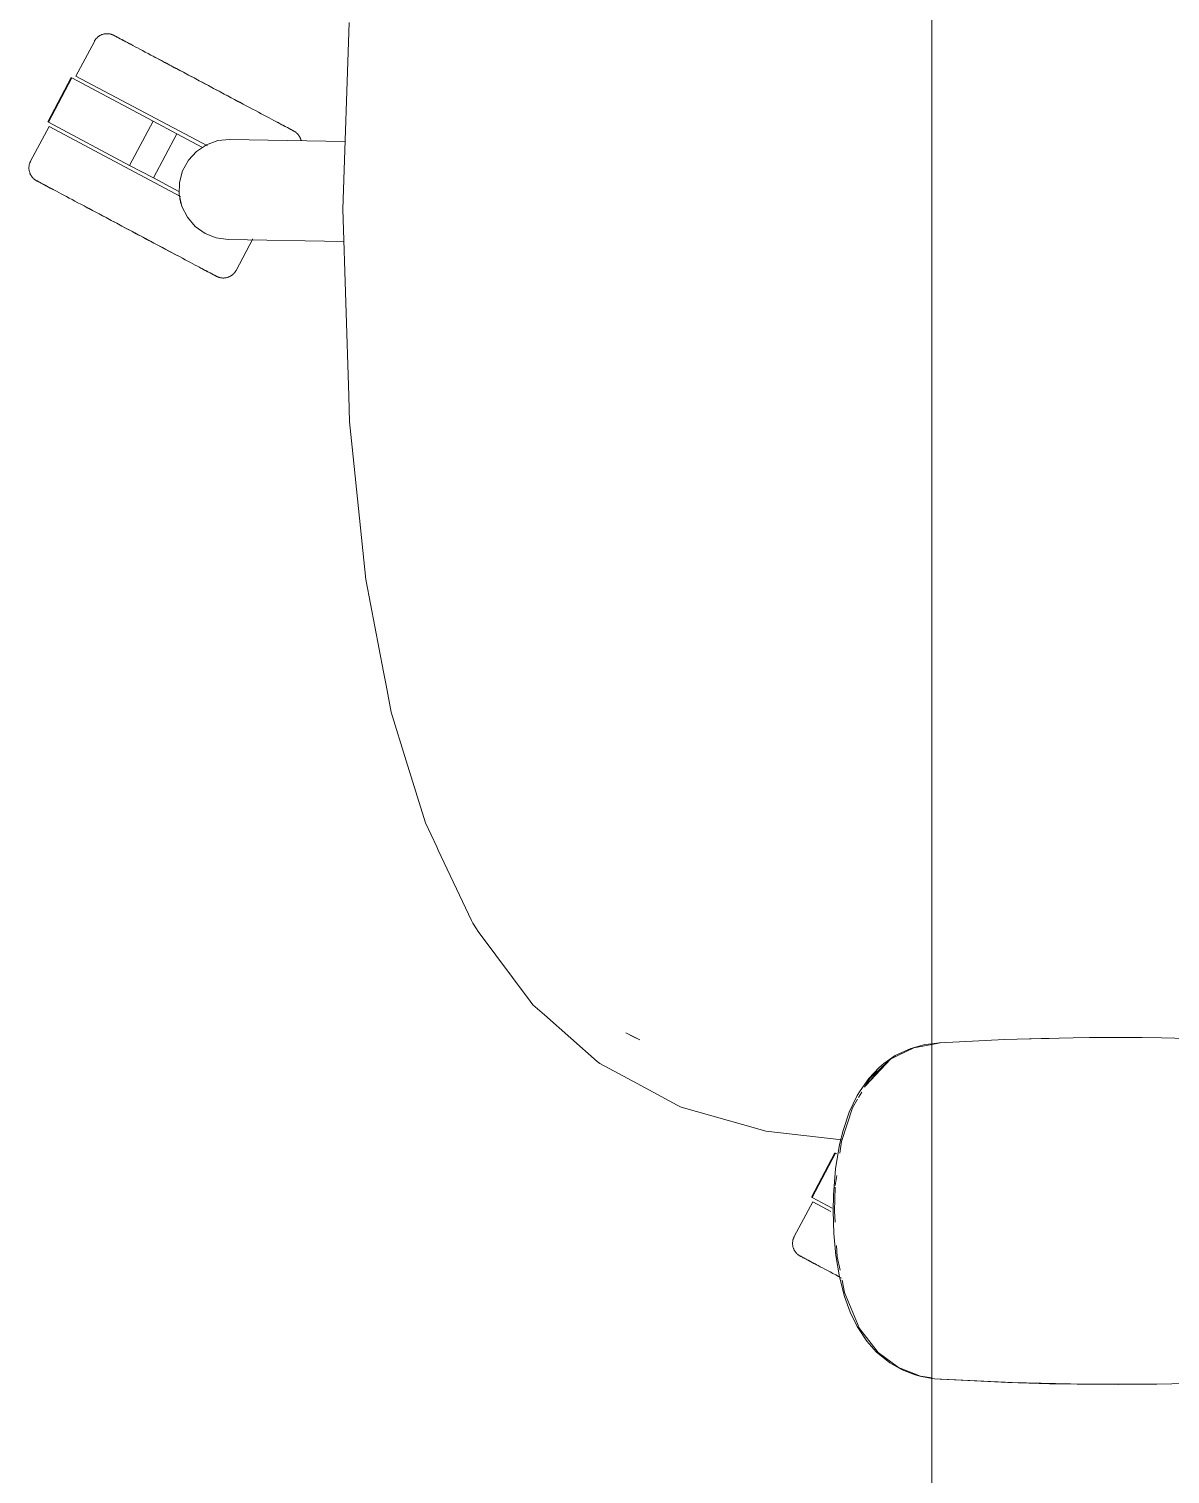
# Model space of a CAD drawing. Header units: millimetres. Extents: x 155927 to 326028, y -36033 to 97293.
# Drawn here: x 217989.6 to 218308.4, y 10066.5 to 10470.4 of the extents above; entities that cross this region are included whole.
import ezdxf

# ---------------------------------------------------------------- set-up
doc = ezdxf.new("R2010")
doc.units = ezdxf.units.MM
doc.header["$MEASUREMENT"] = 0
doc.layers.add('G-IMPT', color=8, linetype='CONTINUOUS', lineweight=9)
doc.layers.add('I-FURN', color=8, linetype='CONTINUOUS', lineweight=9)

msp = doc.modelspace()

# ---------------------------------------------------------------- linework, layer by layer
at = {"layer": 'G-IMPT'}
for p, q in [((218079, 10472.2), (218077.29, 10420.02)), ((218077.29, 10420.02), (218078.91, 10367.86)), ((218078.91, 10367.86), (218079.13, 10360.6)), ((218079.87, 10353.53), (218079.13, 10360.6)), ((218083.69, 10316.54), (218079.87, 10353.53)), ((218083.69, 10316.54), (218083.78, 10316.08)), ((218088.64, 10290.7), (218083.78, 10316.08)), ((218088.64, 10290.7), (218089.35, 10287.03)), ((218090.81, 10279.43), (218089.35, 10287.03)), ((218095, 10265.82), (218090.81, 10279.43)), ((218100.32, 10248.55), (218095, 10265.82)), ((218100.32, 10248.55), (218103.51, 10241.79)), ((218103.94, 10240.87), (218103.51, 10241.79)), ((218113.21, 10221.23), (218103.94, 10240.87)), ((218113.21, 10221.23), (218113.63, 10220.52)), ((218114.57, 10218.94), (218113.63, 10220.52)), ((218115.03, 10218.17), (218114.57, 10218.94)), ((218115.03, 10218.17), (218129.6, 10198.68)), ((218129.6, 10198.68), (218130.33, 10197.71)), ((218133.59, 10194.84), (218130.33, 10197.71)), ((218133.59, 10194.84), (218148.37, 10181.82)), ((218156.34, 10189.84), (218160.23, 10187.89)), ((218156.34, 10189.84), (218158.64, 10188.67)), ((218158.64, 10188.67), (218160.23, 10187.89)), ((218239.9, 10186.55), (218235.95, 10185.49)), ((218236.79, 10185.68), (218241.83, 10186.63)), ((218241.83, 10186.8), (218239.9, 10186.55)), ((218241.83, 10186.63), (218244.13, 10187.05)), ((218243.91, 10187.05), (218241.83, 10186.8)), ((218249.57, 10187.34), (218243.91, 10187.05)), ((218249.57, 10187.34), (218262.13, 10187.95)), ((218265.68, 10188.08), (218262.13, 10187.95)), ((218281.35, 10188.46), (218265.68, 10188.08)), ((218269.08, 10188.13), (218272.4, 10188.28)), ((218274.62, 10188.28), (218272.4, 10188.28)), ((218281.35, 10188.46), (218285.86, 10188.51)), ((218285.86, 10188.51), (218300.57, 10188.5)), ((218306.04, 10188.43), (218300.57, 10188.5)), ((218306.04, 10188.43), (218318.35, 10188.13)), ((218223.39, 10175.09), (218230.29, 10182.48)), ((218224.58, 10177.17), (218230.29, 10182.48)), ((218230.29, 10182.48), (218227.88, 10180.24)), ((218231.62, 10183.5), (218228.4, 10181.3)), ((218232.53, 10183.58), (218230.29, 10182.48)), ((218231.62, 10183.5), (218235.95, 10185.49)), ((218232.53, 10183.58), (218236.79, 10185.68)), ((218148.37, 10181.82), (218149.04, 10181.23)), ((218159.47, 10175.65), (218149.04, 10181.23)), ((218227.08, 10180.16), (218224.21, 10177.12)), ((218224.8, 10176.71), (218227.88, 10180.24)), ((218227.08, 10180.16), (218228.4, 10181.3)), ((218170.71, 10169.64), (218159.47, 10175.65)), ((218224.21, 10177.12), (218221.77, 10173.66)), ((218223.06, 10174.62), (218224.58, 10177.17)), ((218223.39, 10175.09), (218224.67, 10176.56)), ((218218.76, 10167.65), (218220.96, 10172.29)), ((218219.62, 10168.87), (218221.09, 10171.32)), ((218220.96, 10172.29), (218221.77, 10173.66)), ((218221.37, 10171.79), (218222.23, 10173.23)), ((218171.82, 10169.04), (218170.71, 10169.64)), ((218193.17, 10163.04), (218171.82, 10169.04)), ((218216.59, 10159.48), (218219.62, 10168.87)), ((218217.02, 10162.56), (218218.76, 10167.65)), ((218193.17, 10163.04), (218195.43, 10162.4)), ((218216.71, 10159.98), (218195.43, 10162.4)), ((218217.02, 10162.56), (218216.04, 10158.64)), ((218216.04, 10158.64), (218214.92, 10151.88)), ((218216.13, 10156.19), (218216.59, 10159.48)), ((218214.35, 10144.56), (218214.92, 10151.88)), ((218214.85, 10146.73), (218214.63, 10140.05)), ((218214.86, 10147.22), (218215.26, 10150)), ((218214.35, 10144.56), (218214.26, 10140.05)), ((218214.26, 10140.05), (218214.44, 10133.72)), ((218214.82, 10136.95), (218214.63, 10140.05)), ((218215, 10127.57), (218214.44, 10133.72)), ((218215.42, 10127.23), (218215.22, 10130.43)), ((218215, 10127.57), (218216, 10121.63)), ((218216.19, 10123.48), (218215.42, 10127.23)), ((218217.43, 10116.15), (218216, 10121.63)), ((218217.46, 10117.27), (218216.75, 10120.73)), ((218217.43, 10116.15), (218219.02, 10111.82)), ((218217.46, 10117.27), (218219.79, 10111.64)), ((218221, 10107.75), (218219.02, 10111.82)), ((218221.63, 10107.25), (218219.79, 10111.64)), ((218221, 10107.75), (218223.66, 10103.7)), ((218226.84, 10100.46), (218221.63, 10107.25)), ((218223.66, 10103.7), (218226.32, 10100.66)), ((218230.06, 10097.58), (218226.32, 10100.66)), ((218232.47, 10096.29), (218226.84, 10100.46)), ((218233.5, 10095.63), (218230.06, 10097.58)), ((218238.66, 10093.88), (218232.47, 10096.29)), ((218233.5, 10095.63), (218237.14, 10094.23)), ((218238.49, 10093.86), (218237.14, 10094.23)), ((218238.49, 10093.86), (218240.88, 10093.42)), ((218238.66, 10093.88), (218241.83, 10093.4)), ((218242.53, 10093.17), (218240.88, 10093.42)), ((218263.1, 10092.12), (218242.53, 10093.17)), ((218264.31, 10092.08), (218242.53, 10093.17)), ((218242.53, 10093.17), (218244.13, 10093.05)), ((218246.37, 10092.97), (218244.13, 10093.05)), ((218264.31, 10092.08), (218244.13, 10093.05)), ((218284.5, 10091.62), (218263.1, 10092.12)), ((218274.66, 10091.78), (218263.1, 10092.12)), ((218263.1, 10092.12), (218264.31, 10092.08)), ((218284.5, 10091.62), (218264.31, 10092.08)), ((218304.68, 10091.66), (218274.66, 10091.78)), ((218284.5, 10091.62), (218274.66, 10091.78)), ((218274.66, 10091.78), (218293.89, 10091.57)), ((218282.46, 10091.64), (218280.55, 10091.71)), ((218284.61, 10091.66), (218282.46, 10091.64)), ((218304.68, 10091.66), (218284.5, 10091.62)), ((218304.68, 10091.66), (218293.89, 10091.57)), ((218304.68, 10091.66), (218313.1, 10091.83))]:
    msp.add_line(p, q, dxfattribs=at)
at = {"layer": 'I-FURN'}
for p, q in [((218241.83, 9375.6), (218241.83, 10975.6)), ((218241.83, 10975.6), (218241.83, 9375.6)), ((218007.84, 10466.95), (218002.69, 10457.26)), ((218007.84, 10466.95), (218007.92, 10467.09)), ((218007.92, 10467.09), (218008, 10467.23)), ((218008, 10467.23), (218008.09, 10467.36)), ((218008.09, 10467.36), (218008.19, 10467.49)), ((218008.19, 10467.49), (218008.29, 10467.62)), ((218008.29, 10467.62), (218008.39, 10467.74)), ((218008.39, 10467.74), (218008.5, 10467.86)), ((218008.5, 10467.86), (218008.62, 10467.97)), ((218008.62, 10467.97), (218008.74, 10468.08)), ((218008.74, 10468.08), (218008.86, 10468.19)), ((218008.86, 10468.19), (218008.99, 10468.29)), ((218008.99, 10468.29), (218009.12, 10468.38)), ((218009.12, 10468.38), (218009.25, 10468.47)), ((218009.25, 10468.47), (218009.39, 10468.55)), ((218009.39, 10468.55), (218009.53, 10468.63)), ((218009.53, 10468.63), (218009.68, 10468.7)), ((218009.68, 10468.7), (218009.82, 10468.77)), ((218009.82, 10468.77), (218009.97, 10468.83)), ((218009.97, 10468.83), (218010.12, 10468.88)), ((218010.12, 10468.88), (218010.28, 10468.93)), ((218010.28, 10468.93), (218010.43, 10468.97)), ((218010.43, 10468.97), (218010.59, 10469.01)), ((218010.59, 10469.01), (218010.75, 10469.04)), ((218010.75, 10469.04), (218010.91, 10469.06)), ((218010.91, 10469.06), (218011.07, 10469.07)), ((218011.07, 10469.07), (218011.23, 10469.08)), ((218011.23, 10469.08), (218011.39, 10469.09)), ((218011.39, 10469.09), (218011.55, 10469.09)), ((218011.55, 10469.09), (218011.71, 10469.08)), ((218011.71, 10469.08), (218011.87, 10469.06)), ((218011.87, 10469.06), (218012.03, 10469.04)), ((218012.03, 10469.04), (218012.19, 10469.01)), ((218012.19, 10469.01), (218012.35, 10468.97)), ((218012.35, 10468.97), (218012.51, 10468.93)), ((218012.51, 10468.93), (218012.66, 10468.89)), ((218012.66, 10468.89), (218012.81, 10468.83)), ((218012.81, 10468.83), (218012.96, 10468.77)), ((218012.96, 10468.77), (218013.11, 10468.71)), ((218013.11, 10468.71), (218013.25, 10468.64)), ((218013.25, 10468.64), (218013.29, 10468.62)), ((218013.29, 10468.62), (218013.31, 10468.61)), ((218013.3, 10468.61), (218013.29, 10468.62)), ((218013.34, 10468.59), (218013.3, 10468.61)), ((218013.31, 10468.61), (218013.37, 10468.57)), ((218013.42, 10468.55), (218013.34, 10468.59)), ((218013.37, 10468.57), (218013.47, 10468.52)), ((218013.54, 10468.48), (218013.42, 10468.55)), ((218013.47, 10468.52), (218013.61, 10468.45)), ((218013.71, 10468.4), (218013.54, 10468.48)), ((218013.61, 10468.45), (218013.79, 10468.35)), ((218013.91, 10468.29), (218013.71, 10468.4)), ((218013.79, 10468.35), (218014.01, 10468.23)), ((218014.15, 10468.16), (218013.91, 10468.29)), ((218014.01, 10468.23), (218014.27, 10468.1)), ((218014.43, 10468.01), (218014.15, 10468.16)), ((218014.27, 10468.1), (218014.57, 10467.94)), ((218014.74, 10467.84), (218014.43, 10468.01)), ((218014.57, 10467.94), (218014.9, 10467.76)), ((218015.1, 10467.66), (218014.74, 10467.84)), ((218014.9, 10467.76), (218015.28, 10467.56)), ((218015.49, 10467.45), (218015.1, 10467.66)), ((218015.28, 10467.56), (218015.69, 10467.34)), ((218015.92, 10467.22), (218015.49, 10467.45)), ((218015.69, 10467.34), (218016.13, 10467.11)), ((218016.39, 10466.97), (218015.92, 10467.22)), ((218016.13, 10467.11), (218016.61, 10466.85)), ((218016.89, 10466.7), (218016.39, 10466.97)), ((218016.61, 10466.85), (218017.13, 10466.58)), ((218017.43, 10466.42), (218016.89, 10466.7)), ((218017.13, 10466.58), (218017.68, 10466.28)), ((218017.99, 10466.12), (218017.43, 10466.42)), ((218017.68, 10466.28), (218018.27, 10465.97)), ((218018.6, 10465.8), (218017.99, 10466.12)), ((218019.23, 10465.46), (218018.6, 10465.8)), ((218019.89, 10465.11), (218019.23, 10465.46)), ((218020.59, 10464.74), (218019.89, 10465.11)), ((218021.31, 10464.35), (218020.59, 10464.74)), ((218022.06, 10463.96), (218021.31, 10464.35)), ((218022.84, 10463.54), (218022.06, 10463.96)), ((218023.64, 10463.12), (218022.84, 10463.54)), ((218024.46, 10462.68), (218023.64, 10463.12)), ((218024.23, 10462.8), (218024.85, 10462.47)), ((218025.31, 10462.23), (218024.46, 10462.68)), ((218024.85, 10462.47), (218025.7, 10462.02)), ((218026.18, 10461.77), (218025.31, 10462.23)), ((218025.7, 10462.02), (218026.58, 10461.55)), ((218027.06, 10461.29), (218026.18, 10461.77)), ((218026.58, 10461.55), (218027.48, 10461.07)), ((218027.97, 10460.81), (218027.06, 10461.29)), ((218027.48, 10461.07), (218028.39, 10460.59)), ((218039.44, 10437.72), (218002.69, 10457.26)), ((218028.89, 10460.32), (218027.97, 10460.81)), ((218028.39, 10460.59), (218029.32, 10460.09)), ((218029.83, 10459.82), (218028.89, 10460.32)), ((218029.32, 10460.09), (218030.27, 10459.59)), ((218030.78, 10459.32), (218029.83, 10459.82)), ((218030.27, 10459.59), (218031.22, 10459.08)), ((218031.74, 10458.81), (218030.78, 10459.32)), ((218031.22, 10459.08), (218032.19, 10458.57)), ((218032.72, 10458.29), (218031.74, 10458.81)), ((218032.19, 10458.57), (218033.17, 10458.05)), ((218033.7, 10457.76), (218032.72, 10458.29)), ((218033.17, 10458.05), (218034.16, 10457.52)), ((218034.69, 10457.24), (218033.7, 10457.76)), ((218034.16, 10457.52), (218035.15, 10456.99)), ((218035.69, 10456.71), (218034.69, 10457.24)), ((218001.4, 10456.82), (217994.83, 10444.46)), ((217995, 10444.37), (218001.57, 10456.73)), ((218001.57, 10456.73), (218024.28, 10444.65)), ((218035.15, 10456.99), (218036.15, 10456.46)), ((218036.69, 10456.18), (218035.69, 10456.71)), ((218036.15, 10456.46), (218037.15, 10455.93)), ((218037.7, 10455.64), (218036.69, 10456.18)), ((218037.15, 10455.93), (218038.16, 10455.4)), ((218038.7, 10455.11), (218037.7, 10455.64)), ((218038.16, 10455.4), (218039.16, 10454.86)), ((218039.71, 10454.57), (218038.7, 10455.11)), ((218039.16, 10454.86), (218040.17, 10454.33)), ((218040.71, 10454.04), (218039.71, 10454.57)), ((218040.17, 10454.33), (218041.17, 10453.79)), ((218041.71, 10453.51), (218040.71, 10454.04)), ((218041.17, 10453.79), (218042.17, 10453.26)), ((218042.7, 10452.98), (218041.71, 10453.51)), ((218042.17, 10453.26), (218043.16, 10452.74)), ((218043.69, 10452.45), (218042.7, 10452.98)), ((218043.16, 10452.74), (218044.14, 10452.21)), ((218044.67, 10451.93), (218043.69, 10452.45)), ((218044.14, 10452.21), (218045.12, 10451.7)), ((218045.64, 10451.42), (218044.67, 10451.93)), ((218045.12, 10451.7), (218046.08, 10451.18)), ((218046.59, 10450.91), (218045.64, 10451.42)), ((218046.08, 10451.18), (218047.03, 10450.68)), ((218047.54, 10450.41), (218046.59, 10450.91)), ((218047.03, 10450.68), (218047.97, 10450.18)), ((218048.47, 10449.91), (218047.54, 10450.41)), ((218047.97, 10450.18), (218048.89, 10449.69)), ((218049.38, 10449.43), (218048.47, 10449.91)), ((218048.89, 10449.69), (218049.8, 10449.21)), ((218050.28, 10448.95), (218049.38, 10449.43)), ((218051.15, 10448.48), (218050.28, 10448.95)), ((218052.01, 10448.03), (218051.15, 10448.48)), ((218052.85, 10447.59), (218052.01, 10448.03)), ((218053.66, 10447.15), (218052.85, 10447.59)), ((218054.45, 10446.73), (218053.66, 10447.15)), ((218055.21, 10446.33), (218054.45, 10446.73)), ((218055.94, 10445.94), (218055.21, 10446.33)), ((218056.65, 10445.56), (218055.94, 10445.94)), ((218057.33, 10445.2), (218056.65, 10445.56)), ((218057.98, 10444.86), (218057.33, 10445.2)), ((217995.18, 10443.14), (217990.03, 10433.45)), ((218017.7, 10432.29), (217995, 10444.37)), ((218031.9, 10423.61), (217995.18, 10443.14)), ((218017.7, 10432.29), (218024.28, 10444.65)), ((218024.28, 10444.65), (218030.92, 10441.12)), ((218024.35, 10428.76), (218030.92, 10441.12)), ((218030.92, 10441.12), (218038.06, 10437.32)), ((218058.59, 10444.53), (218057.98, 10444.86)), ((218059.18, 10444.22), (218058.59, 10444.53)), ((218058.86, 10444.39), (218059.43, 10444.08)), ((218059.73, 10443.93), (218059.18, 10444.22)), ((218059.43, 10444.08), (218059.97, 10443.8)), ((218060.24, 10443.65), (218059.73, 10443.93)), ((218059.97, 10443.8), (218060.47, 10443.53)), ((218060.73, 10443.4), (218060.24, 10443.65)), ((218060.47, 10443.53), (218060.94, 10443.28)), ((218061.17, 10443.16), (218060.73, 10443.4)), ((218060.94, 10443.28), (218061.37, 10443.06)), ((218061.58, 10442.94), (218061.17, 10443.16)), ((218061.37, 10443.06), (218061.76, 10442.85)), ((218061.96, 10442.74), (218061.58, 10442.94)), ((218061.76, 10442.85), (218062.11, 10442.66)), ((218062.29, 10442.56), (218061.96, 10442.74)), ((218062.11, 10442.66), (218062.43, 10442.49)), ((218062.59, 10442.41), (218062.29, 10442.56)), ((218062.43, 10442.49), (218062.71, 10442.34)), ((218062.85, 10442.27), (218062.59, 10442.41)), ((218062.71, 10442.34), (218062.95, 10442.21)), ((218063.07, 10442.15), (218062.85, 10442.27)), ((218062.95, 10442.21), (218063.15, 10442.11)), ((218063.25, 10442.06), (218063.07, 10442.15)), ((218063.15, 10442.11), (218063.32, 10442.02)), ((218063.39, 10441.98), (218063.25, 10442.06)), ((218063.32, 10442.02), (218063.44, 10441.95)), ((218063.49, 10441.93), (218063.39, 10441.98)), ((218063.44, 10441.95), (218063.52, 10441.91)), ((218063.55, 10441.9), (218063.49, 10441.93)), ((218063.52, 10441.91), (218063.56, 10441.89)), ((218063.57, 10441.89), (218063.55, 10441.9)), ((218063.56, 10441.89), (218063.57, 10441.89)), ((218063.57, 10441.89), (218063.71, 10441.81)), ((218063.71, 10441.81), (218063.85, 10441.72)), ((218063.85, 10441.72), (218063.98, 10441.63)), ((218063.98, 10441.63), (218064.11, 10441.54)), ((218064.11, 10441.54), (218064.24, 10441.44)), ((218064.24, 10441.44), (218064.36, 10441.33)), ((218064.36, 10441.33), (218064.48, 10441.22)), ((218064.48, 10441.22), (218064.59, 10441.11)), ((218064.59, 10441.11), (218064.7, 10440.99)), ((218064.7, 10440.99), (218064.8, 10440.87)), ((218036.38, 10436.18), (218039.19, 10438.05)), ((218039.19, 10438.05), (218042.37, 10439.19)), ((218042.37, 10439.19), (218045.72, 10439.54)), ((218045.72, 10439.54), (218077.91, 10438.98)), ((218064.8, 10440.87), (218064.9, 10440.74)), ((218064.9, 10440.74), (218065, 10440.61)), ((218065, 10440.61), (218065.08, 10440.47)), ((218065.08, 10440.47), (218065.17, 10440.34)), ((218065.17, 10440.34), (218065.25, 10440.2)), ((218065.25, 10440.2), (218065.32, 10440.05)), ((218065.32, 10440.05), (218065.38, 10439.9)), ((218065.38, 10439.9), (218065.44, 10439.75)), ((218065.44, 10439.75), (218065.5, 10439.6)), ((218065.5, 10439.6), (218065.55, 10439.45)), ((218065.55, 10439.45), (218065.59, 10439.29)), ((218065.59, 10439.29), (218065.62, 10439.14)), ((217989.71, 10432.67), (217989.76, 10432.82)), ((217989.76, 10432.82), (217989.81, 10432.97)), ((217989.81, 10432.97), (217989.87, 10433.12)), ((217989.87, 10433.12), (217989.94, 10433.27)), ((217989.94, 10433.27), (217990.01, 10433.41)), ((217990.01, 10433.41), (217990.03, 10433.45)), ((218032.48, 10430.74), (218034.1, 10433.7)), ((218034.1, 10433.7), (218036.38, 10436.18)), ((217989.56, 10431.71), (217989.57, 10431.87)), ((217989.56, 10431.55), (217989.56, 10431.71)), ((217989.56, 10431.39), (217989.56, 10431.55)), ((217989.57, 10431.23), (217989.56, 10431.39)), ((217989.57, 10431.87), (217989.59, 10432.03)), ((217989.59, 10431.07), (217989.57, 10431.23)), ((217989.59, 10432.03), (217989.61, 10432.19)), ((217989.61, 10430.91), (217989.59, 10431.07)), ((217989.61, 10432.19), (217989.64, 10432.35)), ((217989.64, 10430.75), (217989.61, 10430.91)), ((217989.64, 10432.35), (217989.67, 10432.51)), ((217989.68, 10430.59), (217989.64, 10430.75)), ((217989.67, 10432.51), (217989.71, 10432.67)), ((217989.72, 10430.44), (217989.68, 10430.59)), ((217989.77, 10430.28), (217989.72, 10430.44)), ((217989.82, 10430.13), (217989.77, 10430.28)), ((217989.88, 10429.98), (217989.82, 10430.13)), ((217989.95, 10429.84), (217989.88, 10429.98)), ((217990.02, 10429.69), (217989.95, 10429.84)), ((217990.1, 10429.55), (217990.02, 10429.69)), ((217990.18, 10429.41), (217990.1, 10429.55)), ((217990.27, 10429.28), (217990.18, 10429.41)), ((217990.36, 10429.15), (217990.27, 10429.28)), ((217990.46, 10429.02), (217990.36, 10429.15)), ((217990.56, 10428.9), (217990.46, 10429.02)), ((217990.67, 10428.78), (217990.56, 10428.9)), ((217990.79, 10428.66), (217990.67, 10428.78)), ((218024.35, 10428.76), (218017.7, 10432.29)), ((218031.49, 10424.96), (218024.35, 10428.76)), ((218031.62, 10427.48), (218032.48, 10430.74)), ((217990.9, 10428.55), (217990.79, 10428.66)), ((217991.03, 10428.45), (217990.9, 10428.55)), ((217991.15, 10428.35), (217991.03, 10428.45)), ((217991.28, 10428.25), (217991.15, 10428.35)), ((217991.42, 10428.16), (217991.28, 10428.25)), ((217991.56, 10428.08), (217991.42, 10428.16)), ((217991.7, 10428), (217991.56, 10428.08)), ((217991.74, 10427.98), (217991.7, 10428)), ((217991.7, 10428), (217991.7, 10428)), ((217991.7, 10428), (217991.72, 10427.99)), ((217991.72, 10427.99), (217991.78, 10427.96)), ((217991.83, 10427.93), (217991.74, 10427.98)), ((217991.78, 10427.96), (217991.88, 10427.9)), ((217991.95, 10427.87), (217991.83, 10427.93)), ((217991.88, 10427.9), (217992.02, 10427.83)), ((217992.11, 10427.78), (217991.95, 10427.87)), ((217992.02, 10427.83), (217992.2, 10427.73)), ((217992.31, 10427.67), (217992.11, 10427.78)), ((217992.2, 10427.73), (217992.42, 10427.62)), ((217992.55, 10427.55), (217992.31, 10427.67)), ((217992.42, 10427.62), (217992.68, 10427.48)), ((217992.83, 10427.4), (217992.55, 10427.55)), ((217992.68, 10427.48), (217992.97, 10427.32)), ((217993.15, 10427.23), (217992.83, 10427.4)), ((217992.97, 10427.32), (217993.31, 10427.14)), ((217993.5, 10427.04), (217993.15, 10427.23)), ((217993.31, 10427.14), (217993.68, 10426.95)), ((217993.9, 10426.83), (217993.5, 10427.04)), ((217993.68, 10426.95), (217994.09, 10426.73)), ((217994.33, 10426.6), (217993.9, 10426.83)), ((217994.09, 10426.73), (217994.54, 10426.49)), ((217994.79, 10426.35), (217994.33, 10426.6)), ((217994.54, 10426.49), (217995.02, 10426.23)), ((217995.29, 10426.09), (217994.79, 10426.35)), ((217995.02, 10426.23), (217995.54, 10425.96)), ((217995.83, 10425.8), (217995.29, 10426.09)), ((217995.54, 10425.96), (217996.09, 10425.67)), ((217996.4, 10425.5), (217995.83, 10425.8)), ((217996.09, 10425.67), (217996.67, 10425.36)), ((217996.67, 10425.36), (217997.29, 10425.03)), ((217997.29, 10425.03), (217997.94, 10424.68)), ((218031.56, 10424.11), (218031.62, 10427.48)), ((217997.94, 10424.68), (217998.61, 10424.32)), ((217998.61, 10424.32), (217999.32, 10423.95)), ((217999.32, 10423.95), (218000.06, 10423.56)), ((218000.06, 10423.56), (218000.82, 10423.15)), ((218000.82, 10423.15), (218001.61, 10422.73)), ((218001.61, 10422.73), (218002.42, 10422.3)), ((218002.42, 10422.3), (218003.25, 10421.86)), ((218003.25, 10421.86), (218004.11, 10421.4)), ((218004.11, 10421.4), (218004.99, 10420.94)), ((218004.99, 10420.94), (218005.88, 10420.46)), ((218006.37, 10420.2), (218005.47, 10420.68)), ((218032.31, 10420.82), (218031.56, 10424.11)), ((218033.82, 10417.8), (218032.31, 10420.82)), ((218005.88, 10420.46), (218006.8, 10419.97)), ((218007.3, 10419.71), (218006.37, 10420.2)), ((218006.8, 10419.97), (218007.73, 10419.48)), ((218008.23, 10419.21), (218007.3, 10419.71)), ((218007.73, 10419.48), (218008.67, 10418.98)), ((218009.18, 10418.7), (218008.23, 10419.21)), ((218008.67, 10418.98), (218009.63, 10418.47)), ((218010.15, 10418.19), (218009.18, 10418.7)), ((218009.63, 10418.47), (218010.6, 10417.95)), ((218011.12, 10417.67), (218010.15, 10418.19)), ((218010.6, 10417.95), (218011.57, 10417.43)), ((218012.11, 10417.15), (218011.12, 10417.67)), ((218011.57, 10417.43), (218012.56, 10416.91)), ((218013.1, 10416.62), (218012.11, 10417.15)), ((218012.56, 10416.91), (218013.56, 10416.38)), ((218036.02, 10415.24), (218033.82, 10417.8)), ((218014.09, 10416.09), (218013.1, 10416.62)), ((218013.56, 10416.38), (218014.55, 10415.85)), ((218015.1, 10415.56), (218014.09, 10416.09)), ((218014.55, 10415.85), (218015.56, 10415.31)), ((218016.1, 10415.03), (218015.1, 10415.56)), ((218015.56, 10415.31), (218016.56, 10414.78)), ((218017.11, 10414.49), (218016.1, 10415.03)), ((218016.56, 10414.78), (218017.57, 10414.25)), ((218018.11, 10413.96), (218017.11, 10414.49)), ((218017.57, 10414.25), (218018.57, 10413.71)), ((218019.11, 10413.42), (218018.11, 10413.96)), ((218018.57, 10413.71), (218019.57, 10413.18)), ((218020.11, 10412.89), (218019.11, 10413.42)), ((218019.57, 10413.18), (218020.57, 10412.65)), ((218021.11, 10412.36), (218020.11, 10412.89)), ((218020.57, 10412.65), (218021.56, 10412.12)), ((218038.76, 10413.28), (218036.02, 10415.24)), ((218041.89, 10412.02), (218038.76, 10413.28)), ((218022.09, 10411.84), (218021.11, 10412.36)), ((218021.56, 10412.12), (218022.55, 10411.6)), ((218023.07, 10411.32), (218022.09, 10411.84)), ((218022.55, 10411.6), (218023.52, 10411.08)), ((218024.04, 10410.8), (218023.07, 10411.32)), ((218023.52, 10411.08), (218024.48, 10410.57)), ((218025, 10410.29), (218024.04, 10410.8)), ((218024.48, 10410.57), (218025.43, 10410.06)), ((218025.94, 10409.79), (218025, 10410.29)), ((218025.43, 10410.06), (218026.37, 10409.56)), ((218026.87, 10409.3), (218025.94, 10409.79)), ((218026.37, 10409.56), (218027.29, 10409.07)), ((218027.79, 10408.81), (218026.87, 10409.3)), ((218027.29, 10409.07), (218028.2, 10408.59)), ((218028.68, 10408.34), (218027.79, 10408.81)), ((218028.2, 10408.59), (218029.09, 10408.12)), ((218045.23, 10411.56), (218041.89, 10412.02)), ((218077.57, 10410.99), (218045.23, 10411.56)), ((218047.42, 10402.94), (218052.12, 10411.78)), ((218029.56, 10407.87), (218028.68, 10408.34)), ((218029.09, 10408.12), (218029.96, 10407.66)), ((218030.42, 10407.41), (218029.56, 10407.87)), ((218029.96, 10407.66), (218030.8, 10407.21)), ((218031.25, 10406.97), (218030.42, 10407.41)), ((218030.8, 10407.21), (218031.63, 10406.77)), ((218031.63, 10406.77), (218032.43, 10406.34)), ((218032.43, 10406.34), (218033.2, 10405.93)), ((218033.2, 10405.93), (218033.95, 10405.53)), ((218033.95, 10405.53), (218034.68, 10405.15)), ((218034.68, 10405.15), (218035.37, 10404.78)), ((218035.37, 10404.78), (218036.03, 10404.43)), ((218036.03, 10404.43), (218036.67, 10404.09)), ((218036.67, 10404.09), (218037.27, 10403.77)), ((218037.58, 10403.6), (218037, 10403.91)), ((218037.27, 10403.77), (218037.84, 10403.47)), ((218038.13, 10403.31), (218037.58, 10403.6)), ((218037.84, 10403.47), (218038.37, 10403.18)), ((218038.65, 10403.04), (218038.13, 10403.31)), ((218038.37, 10403.18), (218038.87, 10402.92)), ((218039.13, 10402.78), (218038.65, 10403.04)), ((218038.87, 10402.92), (218039.34, 10402.67)), ((218039.58, 10402.54), (218039.13, 10402.78)), ((218039.34, 10402.67), (218039.77, 10402.44)), ((218039.99, 10402.32), (218039.58, 10402.54)), ((218039.77, 10402.44), (218040.16, 10402.23)), ((218040.36, 10402.13), (218039.99, 10402.32)), ((218040.16, 10402.23), (218040.52, 10402.04)), ((218040.7, 10401.95), (218040.36, 10402.13)), ((218040.52, 10402.04), (218040.84, 10401.87)), ((218040.99, 10401.79), (218040.7, 10401.95)), ((218040.84, 10401.87), (218041.12, 10401.72)), ((218041.25, 10401.65), (218040.99, 10401.79)), ((218041.12, 10401.72), (218041.36, 10401.6)), ((218041.47, 10401.54), (218041.25, 10401.65)), ((218041.36, 10401.6), (218041.56, 10401.49)), ((218041.65, 10401.44), (218041.47, 10401.54)), ((218041.56, 10401.49), (218041.72, 10401.4)), ((218041.79, 10401.37), (218041.65, 10401.44)), ((218041.72, 10401.4), (218041.84, 10401.34)), ((218041.89, 10401.31), (218041.79, 10401.37)), ((218041.84, 10401.34), (218041.92, 10401.3)), ((218041.95, 10401.28), (218041.89, 10401.31)), ((218041.92, 10401.3), (218041.97, 10401.27)), ((218041.97, 10401.27), (218041.95, 10401.28)), ((218042.01, 10401.25), (218041.97, 10401.27)), ((218041.97, 10401.27), (218041.97, 10401.27)), ((218042.15, 10401.18), (218042.01, 10401.25)), ((218042.3, 10401.11), (218042.15, 10401.18)), ((218042.45, 10401.05), (218042.3, 10401.11)), ((218042.6, 10401), (218042.45, 10401.05)), ((218042.76, 10400.95), (218042.6, 10401)), ((218042.91, 10400.91), (218042.76, 10400.95)), ((218043.07, 10400.88), (218042.91, 10400.91)), ((218043.23, 10400.85), (218043.07, 10400.88)), ((218043.39, 10400.83), (218043.23, 10400.85)), ((218043.55, 10400.81), (218043.39, 10400.83)), ((218043.71, 10400.8), (218043.55, 10400.81)), ((218043.87, 10400.8), (218043.71, 10400.8)), ((218044.03, 10400.8), (218043.87, 10400.8)), ((218044.19, 10400.81), (218044.03, 10400.8)), ((218044.35, 10400.83), (218044.19, 10400.81)), ((218044.51, 10400.85), (218044.35, 10400.83)), ((218044.67, 10400.88), (218044.51, 10400.85)), ((218044.83, 10400.92), (218044.67, 10400.88)), ((218044.99, 10400.96), (218044.83, 10400.92)), ((218045.14, 10401.01), (218044.99, 10400.96)), ((218045.29, 10401.06), (218045.14, 10401.01)), ((218045.44, 10401.12), (218045.29, 10401.06)), ((218045.59, 10401.19), (218045.44, 10401.12)), ((218045.73, 10401.26), (218045.59, 10401.19)), ((218045.87, 10401.33), (218045.73, 10401.26)), ((218046.01, 10401.42), (218045.87, 10401.33)), ((218046.15, 10401.51), (218046.01, 10401.42)), ((218046.28, 10401.6), (218046.15, 10401.51)), ((218046.4, 10401.7), (218046.28, 10401.6)), ((218046.53, 10401.8), (218046.4, 10401.7)), ((218046.65, 10401.91), (218046.53, 10401.8)), ((218046.76, 10402.03), (218046.65, 10401.91)), ((218046.87, 10402.14), (218046.76, 10402.03)), ((218046.97, 10402.27), (218046.87, 10402.14)), ((218047.07, 10402.39), (218046.97, 10402.27)), ((218047.17, 10402.52), (218047.07, 10402.39)), ((218047.26, 10402.66), (218047.17, 10402.52)), ((218047.34, 10402.8), (218047.26, 10402.66)), ((218047.42, 10402.94), (218047.34, 10402.8)), ((218214.76, 10156.27), (218208.18, 10143.91)), ((218208.35, 10143.82), (218214.93, 10156.18)), ((218214.93, 10156.18), (218215.23, 10156.02)), ((218208.54, 10142.59), (218203.39, 10132.91)), ((218213.99, 10140.82), (218208.35, 10143.82)), ((218213.65, 10139.87), (218208.54, 10142.59)), ((218202.92, 10131.17), (218202.93, 10131.33)), ((218202.92, 10131.01), (218202.92, 10131.17)), ((218202.92, 10130.84), (218202.92, 10131.01)), ((218202.93, 10130.68), (218202.92, 10130.84)), ((218202.93, 10131.33), (218202.95, 10131.49)), ((218202.95, 10130.52), (218202.93, 10130.68)), ((218202.95, 10131.49), (218202.97, 10131.65)), ((218202.97, 10130.36), (218202.95, 10130.52)), ((218202.97, 10131.65), (218203, 10131.81)), ((218203, 10130.21), (218202.97, 10130.36)), ((218203, 10131.81), (218203.03, 10131.96)), ((218203.03, 10130.05), (218203, 10130.21)), ((218203.03, 10131.96), (218203.07, 10132.12)), ((218203.08, 10129.89), (218203.03, 10130.05)), ((218203.07, 10132.12), (218203.12, 10132.27)), ((218203.12, 10129.74), (218203.08, 10129.89)), ((218203.12, 10132.27), (218203.17, 10132.43)), ((218203.17, 10132.43), (218203.23, 10132.58)), ((218203.23, 10132.58), (218203.3, 10132.72)), ((218203.3, 10132.72), (218203.37, 10132.87)), ((218203.37, 10132.87), (218203.39, 10132.91)), ((218203.18, 10129.59), (218203.12, 10129.74)), ((218203.24, 10129.44), (218203.18, 10129.59)), ((218203.3, 10129.29), (218203.24, 10129.44)), ((218203.38, 10129.15), (218203.3, 10129.29)), ((218203.45, 10129), (218203.38, 10129.15)), ((218203.54, 10128.87), (218203.45, 10129)), ((218203.63, 10128.73), (218203.54, 10128.87)), ((218203.72, 10128.6), (218203.63, 10128.73)), ((218203.82, 10128.47), (218203.72, 10128.6)), ((218203.92, 10128.35), (218203.82, 10128.47)), ((218204.03, 10128.23), (218203.92, 10128.35)), ((218204.15, 10128.12), (218204.03, 10128.23)), ((218204.26, 10128.01), (218204.15, 10128.12)), ((218204.39, 10127.9), (218204.26, 10128.01)), ((218204.51, 10127.8), (218204.39, 10127.9)), ((218204.64, 10127.71), (218204.51, 10127.8)), ((218204.78, 10127.62), (218204.64, 10127.71)), ((218204.91, 10127.53), (218204.78, 10127.62)), ((218205.06, 10127.46), (218204.91, 10127.53)), ((218205.06, 10127.45), (218205.06, 10127.46)), ((218205.06, 10127.46), (218205.08, 10127.44)), ((218205.1, 10127.43), (218205.06, 10127.45)), ((218205.08, 10127.44), (218205.14, 10127.41)), ((218205.19, 10127.39), (218205.1, 10127.43)), ((218205.14, 10127.41), (218205.24, 10127.36)), ((218205.31, 10127.32), (218205.19, 10127.39)), ((218205.24, 10127.36), (218205.38, 10127.28)), ((218205.47, 10127.24), (218205.31, 10127.32)), ((218205.38, 10127.28), (218205.56, 10127.19)), ((218205.67, 10127.13), (218205.47, 10127.24)), ((218205.56, 10127.19), (218205.78, 10127.07)), ((218205.91, 10127), (218205.67, 10127.13)), ((218205.78, 10127.07), (218206.03, 10126.94)), ((218206.19, 10126.85), (218205.91, 10127)), ((218206.03, 10126.94), (218206.33, 10126.78)), ((218206.51, 10126.68), (218206.19, 10126.85)), ((218206.33, 10126.78), (218206.67, 10126.6)), ((218206.86, 10126.49), (218206.51, 10126.68)), ((218206.67, 10126.6), (218207.04, 10126.4)), ((218207.26, 10126.29), (218206.86, 10126.49)), ((218207.04, 10126.4), (218207.45, 10126.18)), ((218207.69, 10126.06), (218207.26, 10126.29)), ((218207.45, 10126.18), (218207.9, 10125.95)), ((218208.15, 10125.81), (218207.69, 10126.06)), ((218207.9, 10125.95), (218208.38, 10125.69)), ((218208.65, 10125.54), (218208.15, 10125.81)), ((218208.38, 10125.69), (218208.9, 10125.41)), ((218209.19, 10125.26), (218208.65, 10125.54)), ((218208.9, 10125.41), (218209.45, 10125.12)), ((218209.76, 10124.96), (218209.19, 10125.26)), ((218209.45, 10125.12), (218210.03, 10124.81)), ((218210.03, 10124.81), (218210.65, 10124.48)), ((218210.65, 10124.48), (218211.29, 10124.14)), ((218211.29, 10124.14), (218211.97, 10123.78)), ((218211.97, 10123.78), (218212.68, 10123.4)), ((218212.68, 10123.4), (218213.41, 10123.01)), ((218213.41, 10123.01), (218214.18, 10122.61)), ((218214.18, 10122.61), (218214.96, 10122.19)), ((218214.96, 10122.19), (218215.78, 10121.76)), ((218215.78, 10121.76), (218216.61, 10121.31))]:
    msp.add_line(p, q, dxfattribs=at)
msp.add_arc((218045.29, 10425.55), 13.81, 192.3473, 197.336, dxfattribs=at)
msp.add_open_spline([(218031.97, 10421.91), (218031.85, 10422.33), (218031.78, 10422.77), (218031.72, 10423.2)], degree=3, dxfattribs=at)

doc.saveas('drawing.dxf')
